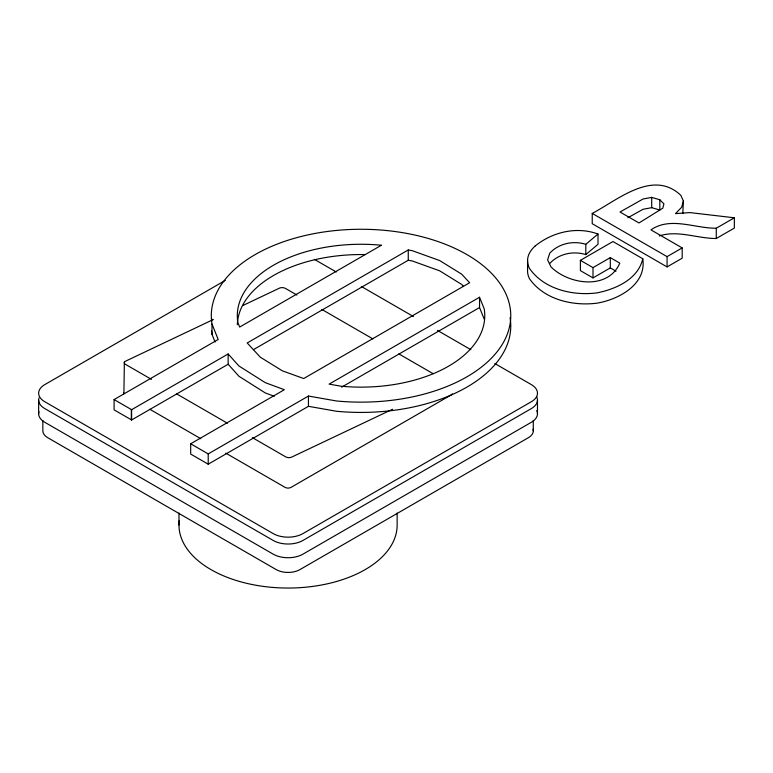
<?xml version="1.0" encoding="UTF-8"?>
<svg xmlns="http://www.w3.org/2000/svg" width="773" height="773" viewBox="0 0 773 773"><rect width="100%" height="100%" fill="white"/><g stroke="black" fill="none" stroke-linecap="round" stroke-linejoin="round"><path stroke-width="1.16" d="M123.922 392.298L124.366 362.17M616.004 271.197L610.303 267.912L592.997 277.903L580.397 270.627L580.397 260.346L612.96 241.543L642.769 258.752C638.169 279.246 615.695 289.179 596.959 292.899C572.754 295.962 544.24 289.411 529.553 268.54A46.66 26.939 0 0 1 535.245 245.93M734.35 217.793L716.281 228.219C694.888 228.46 670.375 216.334 650.943 229.871L682.182 247.911L682.182 258.182L667.07 266.907L592.234 223.706L592.234 213.425C617.704 199.994 653.001 168.929 680.868 195.356L683.38 201.096L681.68 207.241L675.496 213.638L689.864 212.585L734.35 217.793L734.35 228.064L716.281 238.499C697.575 238.606 677.515 229.823 659.282 235.939M682.81 213.416L683.38 201.096M549.748 263.487C558.763 253.679 573.286 250.674 585.808 254.588L585.808 244.316L598.002 234.026C576.745 226.218 552.569 231.919 535.245 245.94M585.808 254.588L598.002 244.307L598.002 234.026M225.252 280.425L44.795 384.606A20.977 12.107 0 0 0 44.795 401.738L273.236 533.621A20.977 12.107 0 0 0 302.9 533.621L531.331 401.738A20.977 12.107 0 0 0 531.331 384.606L494.826 363.532M114.095 399.573L131.623 409.7L228.151 353.966L228.151 364.247L131.623 419.971L114.095 409.854L114.095 399.573L218.199 339.473L212.005 324.032A149.72 86.441 0 0 1 359.658 229.272A149.72 86.441 0 0 1 510.306 322.447A149.72 86.441 0 0 1 336.39 400.965L308.446 396.047L208.208 453.915L190.68 443.789L190.68 454.07L208.208 464.187L308.446 406.318L336.39 411.246A149.72 86.441 0 0 0 510.064 317.655M408.26 249.979L247.205 342.97L260.346 357.213L282.387 370.847L303.712 378.528L469.617 282.754L461.723 274.193L439.692 260.569L412.289 250.694L408.26 249.979L408.26 260.259L253.476 349.618M190.68 443.789L284.358 389.708L265.332 382.683L238.963 366.016L228.151 353.966M479.55 297.257L329.095 384.123L340.671 386.162A123.728 71.435 0 0 0 484.188 308.823L479.55 297.257L479.55 307.538L484.188 319.104M627.869 217.754L643.078 209.261L651.707 207.676L659.823 210.034L659.823 199.753L651.707 197.395L643.078 198.99L620.004 212.015L638.991 222.972L662.838 208.15L663.91 203.879L659.823 199.753M341.627 387.157L479.55 307.538M580.397 260.346L592.997 267.622L610.303 257.631L619.801 263.12C608.177 290.319 568.86 284.754 551.014 266.927L547.593 259.892L549.748 253.206C558.763 243.398 573.286 240.393 585.808 244.316M592.234 213.425L667.07 256.636L682.182 247.911M213.338 319.52L125.448 361.233A4.194 2.193 4.2 0 0 125.458 364.354L151.469 379.369M242.635 305.615L279.536 288.107A4.194 2.193 4.2 0 1 285.45 288.416L296.9 295.025M392.5 409.265L291.585 457.152A4.194 2.193 4.2 0 1 285.662 456.843L252.375 437.624M408.26 260.259L412.289 260.965L439.692 270.84L461.723 284.474L463.307 286.184M274.28 396.269L265.332 392.964L238.963 376.287L228.151 364.247M314.369 259.351L336.274 271.99M361.31 286.445L413.468 316.553M437.46 330.409L470.834 349.676M321.868 309.442L372.837 338.874M398.849 353.889L433.17 373.707M176.437 393.776L227.407 423.208M149.865 409.304L200.835 438.726M225.803 453.142L285.102 487.377A4.194 2.425 0 0 0 291.034 487.377L451.239 394.887A4.194 2.425 0 0 0 452.321 393.805M211.541 330.767A149.72 86.441 0 0 0 212.005 334.313L215.097 342.033M716.281 228.219L716.281 238.499M667.07 256.636L667.07 266.907M651.707 197.395L651.707 207.676M642.769 258.752C646.779 284.541 618.439 299.586 596.959 303.171C572.754 306.234 544.24 299.682 529.553 278.821A46.66 26.939 0 0 1 527.563 270.695L527.563 260.424M610.303 257.631L610.303 267.912M592.997 267.622L592.997 277.903M537.477 400.028L537.477 413.729M533.283 420.58L533.283 430.861M397.148 513.069L397.148 525.06A109.09 62.98 0 0 1 284.261 588.002A109.09 62.98 0 0 1 179.249 520.673M308.446 396.047L308.446 406.318M212.005 324.032L212.005 334.313M208.208 453.915L208.208 464.187M178.978 513.069L178.978 525.06M131.623 409.7L131.623 419.971M131.333 409.535L131.333 419.807M42.844 420.58L42.844 430.861A16.784 9.691 0 0 0 47.762 437.711L276.203 569.595A16.784 9.691 0 0 0 299.934 569.595L528.365 437.711A16.784 9.691 0 0 0 533.032 429.17M38.65 400.028L38.65 413.729M211.541 321.21A149.72 86.441 0 0 1 211.821 318.824M237.33 324.699A123.728 71.435 0 0 1 364.692 254.578M536.762 396.887A20.977 12.107 0 0 1 531.331 408.588L302.9 540.472A20.977 12.107 0 0 1 273.236 540.472L44.795 408.588A20.977 12.107 0 0 1 38.969 397.921M536.762 410.589A20.977 12.107 0 0 1 531.331 422.29L302.9 554.183A20.977 12.107 0 0 1 273.236 554.183L44.795 422.29A20.977 12.107 0 0 1 38.969 411.623M123.806 393.805A4.194 2.425 0 0 1 123.806 392.549M381.398 245.244L239.678 327.066L237.881 322.583A123.728 71.435 0 0 1 381.398 245.244"/></g></svg>
